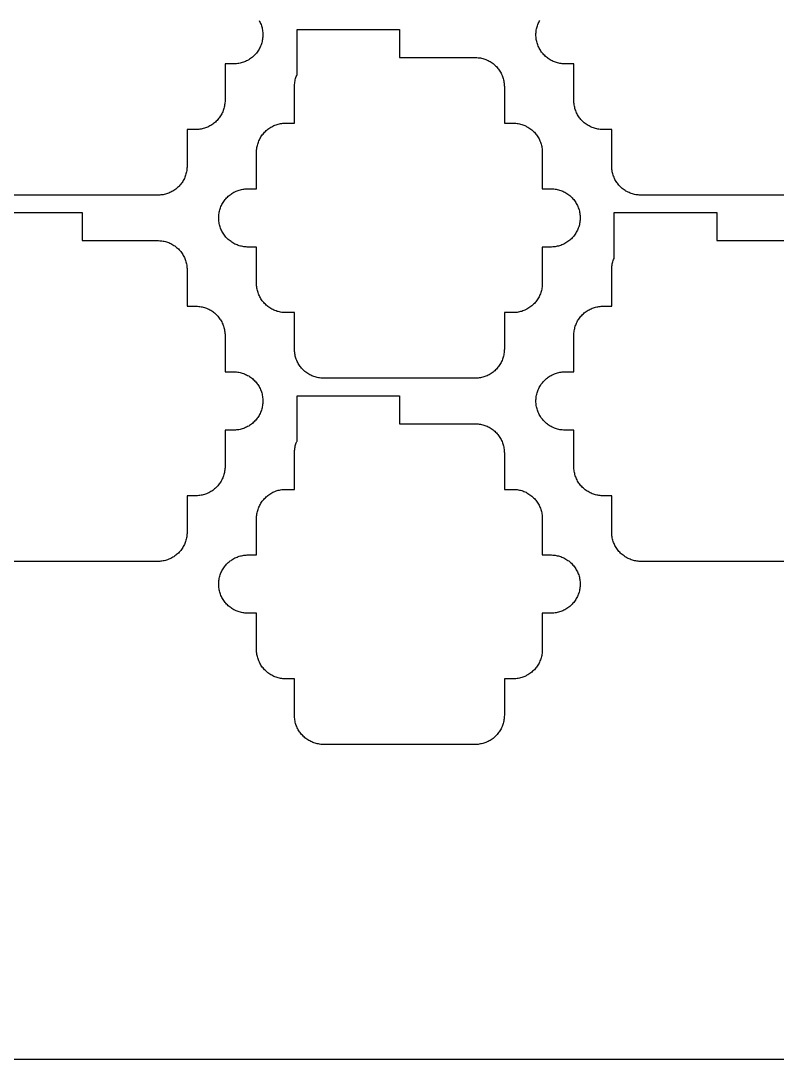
# Model space of a CAD drawing. Extents: x -49 to 54, y -38 to 38.
# Drawn here: x -36.42 to -23.45, y -38 to -20.18 of the extents above; entities that cross this region are included whole.
import ezdxf

# ---------------------------------------------------------------- set-up
doc = ezdxf.new("R2010")
doc.units = 0
doc.layers.add('CONDUCTIVE_LAYER_BACK_LAYER', color=2, linetype='CONTINUOUS')
doc.layers.add('OUTLINE', color=7, linetype='CONTINUOUS')

msp = doc.modelspace()

# ---------------------------------------------------------------- linework, layer by layer
at = {"layer": 'CONDUCTIVE_LAYER_BACK_LAYER'}
for points in [[(-32.337, -20.175), (-32.328, -20.192), (-32.319, -20.21), (-32.311, -20.228), (-32.304, -20.247), (-32.297, -20.266), (-32.291, -20.285), (-32.286, -20.304), (-32.282, -20.323), (-32.278, -20.343), (-32.276, -20.363), (-32.274, -20.382), (-32.272, -20.402), (-32.272, -20.422), (-32.272, -20.442), (-32.274, -20.462), (-32.276, -20.482), (-32.278, -20.501), (-32.282, -20.521), (-32.286, -20.54), (-32.291, -20.559), (-32.297, -20.578), (-32.304, -20.597), (-32.311, -20.616), (-32.319, -20.634), (-32.328, -20.652), (-32.337, -20.669), (-32.348, -20.686), (-32.358, -20.703), (-32.37, -20.719), (-32.382, -20.735), (-32.395, -20.75), (-32.408, -20.765), (-32.422, -20.779), (-32.437, -20.793), (-32.452, -20.806), (-32.467, -20.818), (-32.483, -20.83), (-32.499, -20.841), (-32.516, -20.852), (-32.534, -20.862), (-32.551, -20.871), (-32.569, -20.879), (-32.588, -20.887), (-32.606, -20.894), (-32.625, -20.9), (-32.644, -20.905), (-32.664, -20.91), (-32.683, -20.914), (-32.703, -20.917), (-32.722, -20.92), (-32.742, -20.921), (-32.762, -20.922), (-32.922, -20.922), (-32.922, -21.548), (-32.922, -21.568), (-32.924, -21.588), (-32.926, -21.607), (-32.928, -21.627), (-32.932, -21.647), (-32.936, -21.666), (-32.941, -21.685), (-32.947, -21.704), (-32.954, -21.723), (-32.961, -21.742), (-32.969, -21.76), (-32.978, -21.778), (-32.987, -21.795), (-32.998, -21.812), (-33.008, -21.829), (-33.02, -21.845), (-33.032, -21.861), (-33.045, -21.876), (-33.058, -21.891), (-33.072, -21.905), (-33.087, -21.919), (-33.102, -21.932), (-33.117, -21.944), (-33.133, -21.956), (-33.149, -21.967), (-33.166, -21.978), (-33.184, -21.987), (-33.201, -21.997), (-33.219, -22.005), (-33.238, -22.013), (-33.256, -22.02), (-33.275, -22.026), (-33.294, -22.031), (-33.314, -22.036), (-33.333, -22.04), (-33.353, -22.043), (-33.372, -22.045), (-33.392, -22.047), (-33.412, -22.048), (-33.572, -22.048), (-33.572, -22.674), (-33.572, -22.694), (-33.574, -22.713), (-33.576, -22.733), (-33.578, -22.753), (-33.582, -22.773), (-33.586, -22.792), (-33.591, -22.811), (-33.597, -22.83), (-33.604, -22.849), (-33.611, -22.867), (-33.619, -22.886), (-33.628, -22.903), (-33.637, -22.921), (-33.648, -22.938), (-33.658, -22.955), (-33.67, -22.971), (-33.682, -22.987), (-33.695, -23.002), (-33.708, -23.017), (-33.722, -23.031), (-33.737, -23.044), (-33.752, -23.057), (-33.767, -23.07), (-33.783, -23.082), (-33.799, -23.093), (-33.816, -23.103), (-33.834, -23.113), (-33.851, -23.122), (-33.869, -23.131), (-33.888, -23.138), (-33.906, -23.145), (-33.925, -23.152), (-33.944, -23.157), (-33.964, -23.162), (-33.983, -23.166), (-34.003, -23.169), (-34.022, -23.171), (-34.042, -23.173), (-34.062, -23.174), (-36.682, -23.174)], [(-23.178, -23.174), (-25.798, -23.174), (-25.818, -23.173), (-25.838, -23.171), (-25.858, -23.169), (-25.877, -23.166), (-25.897, -23.162), (-25.916, -23.157), (-25.935, -23.152), (-25.954, -23.145), (-25.973, -23.138), (-25.991, -23.131), (-26.009, -23.122), (-26.027, -23.113), (-26.044, -23.103), (-26.061, -23.093), (-26.077, -23.082), (-26.093, -23.07), (-26.109, -23.057), (-26.124, -23.044), (-26.138, -23.031), (-26.152, -23.017), (-26.166, -23.002), (-26.178, -22.987), (-26.191, -22.971), (-26.202, -22.955), (-26.213, -22.938), (-26.223, -22.921), (-26.233, -22.903), (-26.241, -22.886), (-26.249, -22.867), (-26.257, -22.849), (-26.263, -22.83), (-26.269, -22.811), (-26.274, -22.792), (-26.279, -22.773), (-26.282, -22.753), (-26.285, -22.733), (-26.287, -22.713), (-26.288, -22.694), (-26.288, -22.674), (-26.288, -22.048), (-26.448, -22.048), (-26.468, -22.047), (-26.488, -22.045), (-26.508, -22.043), (-26.527, -22.04), (-26.547, -22.036), (-26.566, -22.031), (-26.585, -22.026), (-26.604, -22.02), (-26.623, -22.013), (-26.641, -22.005), (-26.659, -21.997), (-26.677, -21.987), (-26.694, -21.978), (-26.711, -21.967), (-26.727, -21.956), (-26.743, -21.944), (-26.759, -21.932), (-26.774, -21.919), (-26.788, -21.905), (-26.802, -21.891), (-26.816, -21.876), (-26.828, -21.861), (-26.841, -21.845), (-26.852, -21.829), (-26.863, -21.812), (-26.873, -21.795), (-26.883, -21.778), (-26.891, -21.76), (-26.899, -21.742), (-26.907, -21.723), (-26.913, -21.704), (-26.919, -21.685), (-26.924, -21.666), (-26.929, -21.647), (-26.932, -21.627), (-26.935, -21.607), (-26.937, -21.588), (-26.938, -21.568), (-26.938, -21.548), (-26.938, -20.922), (-27.098, -20.922), (-27.118, -20.921), (-27.138, -20.92), (-27.158, -20.917), (-27.177, -20.914), (-27.197, -20.91), (-27.216, -20.905), (-27.235, -20.9), (-27.254, -20.894), (-27.273, -20.887), (-27.291, -20.879), (-27.309, -20.871), (-27.327, -20.862), (-27.344, -20.852), (-27.361, -20.841), (-27.377, -20.83), (-27.393, -20.818), (-27.409, -20.806), (-27.424, -20.793), (-27.438, -20.779), (-27.452, -20.765), (-27.466, -20.75), (-27.478, -20.735), (-27.491, -20.719), (-27.502, -20.703), (-27.513, -20.686), (-27.523, -20.669), (-27.533, -20.652), (-27.541, -20.634), (-27.549, -20.616), (-27.557, -20.597), (-27.563, -20.578), (-27.569, -20.559), (-27.574, -20.54), (-27.579, -20.521), (-27.582, -20.501), (-27.585, -20.482), (-27.587, -20.462), (-27.588, -20.442), (-27.588, -20.422), (-27.588, -20.402), (-27.587, -20.382), (-27.585, -20.363), (-27.582, -20.343), (-27.579, -20.323), (-27.574, -20.304), (-27.569, -20.285), (-27.563, -20.266), (-27.557, -20.247), (-27.549, -20.228), (-27.541, -20.21), (-27.533, -20.192), (-27.523, -20.175)], [(-37.129, -23.474), (-35.372, -23.474), (-35.372, -23.954), (-34.062, -23.954), (-34.042, -23.955), (-34.022, -23.957), (-34.003, -23.959), (-33.983, -23.962), (-33.964, -23.966), (-33.944, -23.971), (-33.925, -23.976), (-33.906, -23.982), (-33.888, -23.989), (-33.869, -23.997), (-33.851, -24.006), (-33.834, -24.015), (-33.816, -24.024), (-33.799, -24.035), (-33.783, -24.046), (-33.767, -24.058), (-33.752, -24.07), (-33.737, -24.083), (-33.722, -24.097), (-33.708, -24.111), (-33.695, -24.126), (-33.682, -24.141), (-33.67, -24.157), (-33.658, -24.173), (-33.648, -24.19), (-33.637, -24.207), (-33.628, -24.224), (-33.619, -24.242), (-33.611, -24.26), (-33.604, -24.279), (-33.597, -24.298), (-33.591, -24.317), (-33.586, -24.336), (-33.582, -24.355), (-33.578, -24.375), (-33.576, -24.395), (-33.574, -24.414), (-33.572, -24.434), (-33.572, -24.454), (-33.572, -25.08), (-33.412, -25.08), (-33.392, -25.081), (-33.372, -25.082), (-33.353, -25.085), (-33.333, -25.088), (-33.314, -25.092), (-33.294, -25.097), (-33.275, -25.102), (-33.256, -25.108), (-33.238, -25.115), (-33.219, -25.123), (-33.201, -25.131), (-33.184, -25.14), (-33.166, -25.15), (-33.149, -25.161), (-33.133, -25.172), (-33.117, -25.184), (-33.102, -25.196), (-33.087, -25.209), (-33.072, -25.223), (-33.058, -25.237), (-33.045, -25.252), (-33.032, -25.267), (-33.02, -25.283), (-33.008, -25.299), (-32.998, -25.316), (-32.987, -25.333), (-32.978, -25.35), (-32.969, -25.368), (-32.961, -25.386), (-32.954, -25.405), (-32.947, -25.424), (-32.941, -25.443), (-32.936, -25.462), (-32.932, -25.481), (-32.928, -25.501), (-32.926, -25.52), (-32.924, -25.54), (-32.922, -25.56), (-32.922, -25.58), (-32.922, -26.206), (-32.762, -26.206), (-32.742, -26.207), (-32.722, -26.208), (-32.703, -26.211), (-32.683, -26.214), (-32.664, -26.218), (-32.644, -26.222), (-32.625, -26.228), (-32.606, -26.234), (-32.588, -26.241), (-32.569, -26.249), (-32.551, -26.257), (-32.534, -26.266), (-32.516, -26.276), (-32.499, -26.287), (-32.483, -26.298), (-32.467, -26.31), (-32.452, -26.322), (-32.437, -26.335), (-32.422, -26.349), (-32.408, -26.363), (-32.395, -26.378), (-32.382, -26.393), (-32.37, -26.409), (-32.358, -26.425), (-32.348, -26.442), (-32.337, -26.459), (-32.328, -26.476), (-32.319, -26.494), (-32.311, -26.512), (-32.304, -26.531), (-32.297, -26.549), (-32.291, -26.568), (-32.286, -26.588), (-32.282, -26.607), (-32.278, -26.627), (-32.276, -26.646), (-32.274, -26.666), (-32.272, -26.686), (-32.272, -26.706), (-32.272, -26.726), (-32.274, -26.746), (-32.276, -26.765), (-32.278, -26.785), (-32.282, -26.805), (-32.286, -26.824), (-32.291, -26.843), (-32.297, -26.862), (-32.304, -26.881), (-32.311, -26.899), (-32.319, -26.918), (-32.328, -26.935), (-32.337, -26.953), (-32.348, -26.97), (-32.358, -26.987), (-32.37, -27.003), (-32.382, -27.019), (-32.395, -27.034), (-32.408, -27.049), (-32.422, -27.063), (-32.437, -27.076), (-32.452, -27.09), (-32.467, -27.102), (-32.483, -27.114), (-32.499, -27.125), (-32.516, -27.135), (-32.534, -27.145), (-32.551, -27.154), (-32.569, -27.163), (-32.588, -27.171), (-32.606, -27.178), (-32.625, -27.184), (-32.644, -27.189), (-32.664, -27.194), (-32.683, -27.198), (-32.703, -27.201), (-32.722, -27.203), (-32.742, -27.205), (-32.762, -27.206), (-32.922, -27.206), (-32.922, -27.832), (-32.922, -27.852), (-32.924, -27.871), (-32.926, -27.891), (-32.928, -27.911), (-32.932, -27.93), (-32.936, -27.95), (-32.941, -27.969), (-32.947, -27.988), (-32.954, -28.007), (-32.961, -28.025), (-32.969, -28.043), (-32.978, -28.061), (-32.987, -28.079), (-32.998, -28.096), (-33.008, -28.113), (-33.02, -28.129), (-33.032, -28.144), (-33.045, -28.16), (-33.058, -28.174), (-33.072, -28.189), (-33.087, -28.202), (-33.102, -28.215), (-33.117, -28.228), (-33.133, -28.24), (-33.149, -28.251), (-33.166, -28.261), (-33.184, -28.271), (-33.201, -28.28), (-33.219, -28.289), (-33.238, -28.296), (-33.256, -28.303), (-33.275, -28.31), (-33.294, -28.315), (-33.314, -28.32), (-33.333, -28.324), (-33.353, -28.327), (-33.372, -28.329), (-33.392, -28.331), (-33.412, -28.332), (-33.572, -28.332), (-33.572, -28.957), (-33.572, -28.977), (-33.574, -28.997), (-33.576, -29.017), (-33.578, -29.037), (-33.582, -29.056), (-33.586, -29.076), (-33.591, -29.095), (-33.597, -29.114), (-33.604, -29.133), (-33.611, -29.151), (-33.619, -29.169), (-33.628, -29.187), (-33.637, -29.205), (-33.648, -29.222), (-33.658, -29.238), (-33.67, -29.255), (-33.682, -29.27), (-33.695, -29.286), (-33.708, -29.3), (-33.722, -29.315), (-33.737, -29.328), (-33.752, -29.341), (-33.767, -29.354), (-33.783, -29.365), (-33.799, -29.377), (-33.816, -29.387), (-33.834, -29.397), (-33.851, -29.406), (-33.869, -29.415), (-33.888, -29.422), (-33.906, -29.429), (-33.925, -29.435), (-33.944, -29.441), (-33.964, -29.446), (-33.983, -29.449), (-34.003, -29.453), (-34.022, -29.455), (-34.042, -29.457), (-34.062, -29.457), (-36.682, -29.457)], [(-23.178, -29.457), (-25.798, -29.457), (-25.818, -29.457), (-25.838, -29.455), (-25.858, -29.453), (-25.877, -29.449), (-25.897, -29.446), (-25.916, -29.441), (-25.935, -29.435), (-25.954, -29.429), (-25.973, -29.422), (-25.991, -29.415), (-26.009, -29.406), (-26.027, -29.397), (-26.044, -29.387), (-26.061, -29.377), (-26.077, -29.365), (-26.093, -29.354), (-26.109, -29.341), (-26.124, -29.328), (-26.138, -29.315), (-26.152, -29.3), (-26.166, -29.286), (-26.178, -29.27), (-26.191, -29.255), (-26.202, -29.238), (-26.213, -29.222), (-26.223, -29.205), (-26.233, -29.187), (-26.241, -29.169), (-26.249, -29.151), (-26.257, -29.133), (-26.263, -29.114), (-26.269, -29.095), (-26.274, -29.076), (-26.279, -29.056), (-26.282, -29.037), (-26.285, -29.017), (-26.287, -28.997), (-26.288, -28.977), (-26.288, -28.957), (-26.288, -28.332), (-26.448, -28.332), (-26.468, -28.331), (-26.488, -28.329), (-26.508, -28.327), (-26.527, -28.324), (-26.547, -28.32), (-26.566, -28.315), (-26.585, -28.31), (-26.604, -28.303), (-26.623, -28.296), (-26.641, -28.289), (-26.659, -28.28), (-26.677, -28.271), (-26.694, -28.261), (-26.711, -28.251), (-26.727, -28.24), (-26.743, -28.228), (-26.759, -28.215), (-26.774, -28.202), (-26.788, -28.189), (-26.802, -28.174), (-26.816, -28.16), (-26.828, -28.144), (-26.841, -28.129), (-26.852, -28.113), (-26.863, -28.096), (-26.873, -28.079), (-26.883, -28.061), (-26.891, -28.043), (-26.899, -28.025), (-26.907, -28.007), (-26.913, -27.988), (-26.919, -27.969), (-26.924, -27.95), (-26.929, -27.93), (-26.932, -27.911), (-26.935, -27.891), (-26.937, -27.871), (-26.938, -27.852), (-26.938, -27.832), (-26.938, -27.206), (-27.098, -27.206), (-27.118, -27.205), (-27.138, -27.203), (-27.158, -27.201), (-27.177, -27.198), (-27.197, -27.194), (-27.216, -27.189), (-27.235, -27.184), (-27.254, -27.178), (-27.273, -27.171), (-27.291, -27.163), (-27.309, -27.154), (-27.327, -27.145), (-27.344, -27.135), (-27.361, -27.125), (-27.377, -27.114), (-27.393, -27.102), (-27.409, -27.09), (-27.424, -27.076), (-27.438, -27.063), (-27.452, -27.049), (-27.466, -27.034), (-27.478, -27.019), (-27.491, -27.003), (-27.502, -26.987), (-27.513, -26.97), (-27.523, -26.953), (-27.533, -26.935), (-27.541, -26.918), (-27.549, -26.899), (-27.557, -26.881), (-27.563, -26.862), (-27.569, -26.843), (-27.574, -26.824), (-27.579, -26.805), (-27.582, -26.785), (-27.585, -26.765), (-27.587, -26.746), (-27.588, -26.726), (-27.588, -26.706), (-27.588, -26.686), (-27.587, -26.666), (-27.585, -26.646), (-27.582, -26.627), (-27.579, -26.607), (-27.574, -26.588), (-27.569, -26.568), (-27.563, -26.549), (-27.557, -26.531), (-27.549, -26.512), (-27.541, -26.494), (-27.533, -26.476), (-27.523, -26.459), (-27.513, -26.442), (-27.502, -26.425), (-27.491, -26.409), (-27.478, -26.393), (-27.466, -26.378), (-27.452, -26.363), (-27.438, -26.349), (-27.424, -26.335), (-27.409, -26.322), (-27.393, -26.31), (-27.377, -26.298), (-27.361, -26.287), (-27.344, -26.276), (-27.327, -26.266), (-27.309, -26.257), (-27.291, -26.249), (-27.273, -26.241), (-27.254, -26.234), (-27.235, -26.228), (-27.216, -26.222), (-27.197, -26.218), (-27.177, -26.214), (-27.158, -26.211), (-27.138, -26.208), (-27.118, -26.207), (-27.098, -26.206), (-26.938, -26.206), (-26.938, -25.58), (-26.938, -25.56), (-26.937, -25.54), (-26.935, -25.52), (-26.932, -25.501), (-26.929, -25.481), (-26.924, -25.462), (-26.919, -25.443), (-26.913, -25.424), (-26.907, -25.405), (-26.899, -25.386), (-26.891, -25.368), (-26.883, -25.35), (-26.873, -25.333), (-26.863, -25.316), (-26.852, -25.299), (-26.841, -25.283), (-26.828, -25.267), (-26.816, -25.252), (-26.802, -25.237), (-26.788, -25.223), (-26.774, -25.209), (-26.759, -25.196), (-26.743, -25.184), (-26.727, -25.172), (-26.711, -25.161), (-26.694, -25.15), (-26.677, -25.14), (-26.659, -25.131), (-26.641, -25.123), (-26.623, -25.115), (-26.604, -25.108), (-26.585, -25.102), (-26.566, -25.097), (-26.547, -25.092), (-26.527, -25.088), (-26.508, -25.085), (-26.488, -25.082), (-26.468, -25.081), (-26.448, -25.08), (-26.288, -25.08), (-26.288, -24.454), (-26.288, -24.434), (-26.287, -24.414), (-26.285, -24.395), (-26.282, -24.375), (-26.279, -24.355), (-26.274, -24.336), (-26.269, -24.317), (-26.263, -24.298), (-26.257, -24.279), (-26.249, -24.26), (-26.245, -24.251), (-26.245, -23.474), (-24.488, -23.474), (-24.488, -23.954), (-23.178, -23.954)]]:
    msp.add_lwpolyline(points, dxfattribs=at)
for points in [[(-28.13, -25.816), (-28.131, -25.835), (-28.132, -25.855), (-28.134, -25.875), (-28.137, -25.895), (-28.14, -25.914), (-28.144, -25.934), (-28.149, -25.953), (-28.155, -25.972), (-28.162, -25.991), (-28.169, -26.009), (-28.177, -26.027), (-28.186, -26.045), (-28.196, -26.063), (-28.206, -26.08), (-28.217, -26.096), (-28.228, -26.113), (-28.24, -26.128), (-28.253, -26.144), (-28.266, -26.158), (-28.28, -26.173), (-28.295, -26.186), (-28.31, -26.199), (-28.325, -26.212), (-28.341, -26.224), (-28.358, -26.235), (-28.375, -26.245), (-28.392, -26.255), (-28.409, -26.264), (-28.427, -26.273), (-28.446, -26.28), (-28.464, -26.287), (-28.483, -26.294), (-28.502, -26.299), (-28.522, -26.304), (-28.541, -26.308), (-28.561, -26.311), (-28.581, -26.313), (-28.6, -26.315), (-28.62, -26.316), (-31.24, -26.316), (-31.26, -26.315), (-31.28, -26.313), (-31.3, -26.311), (-31.319, -26.308), (-31.339, -26.304), (-31.358, -26.299), (-31.377, -26.294), (-31.396, -26.287), (-31.415, -26.28), (-31.433, -26.273), (-31.451, -26.264), (-31.469, -26.255), (-31.486, -26.245), (-31.503, -26.235), (-31.519, -26.224), (-31.535, -26.212), (-31.551, -26.199), (-31.566, -26.186), (-31.58, -26.173), (-31.594, -26.158), (-31.608, -26.144), (-31.62, -26.128), (-31.632, -26.113), (-31.644, -26.096), (-31.655, -26.08), (-31.665, -26.063), (-31.674, -26.045), (-31.683, -26.027), (-31.691, -26.009), (-31.699, -25.991), (-31.705, -25.972), (-31.711, -25.953), (-31.716, -25.934), (-31.72, -25.914), (-31.724, -25.895), (-31.727, -25.875), (-31.729, -25.855), (-31.73, -25.835), (-31.73, -25.816), (-31.73, -25.19), (-31.89, -25.19), (-31.91, -25.189), (-31.93, -25.187), (-31.95, -25.185), (-31.969, -25.182), (-31.989, -25.178), (-32.008, -25.173), (-32.027, -25.168), (-32.046, -25.161), (-32.065, -25.155), (-32.083, -25.147), (-32.101, -25.138), (-32.119, -25.129), (-32.136, -25.119), (-32.153, -25.109), (-32.169, -25.098), (-32.185, -25.086), (-32.201, -25.074), (-32.216, -25.06), (-32.23, -25.047), (-32.244, -25.033), (-32.258, -25.018), (-32.27, -25.003), (-32.282, -24.987), (-32.294, -24.971), (-32.305, -24.954), (-32.315, -24.937), (-32.324, -24.919), (-32.333, -24.902), (-32.341, -24.883), (-32.349, -24.865), (-32.355, -24.846), (-32.361, -24.827), (-32.366, -24.808), (-32.37, -24.789), (-32.374, -24.769), (-32.377, -24.749), (-32.379, -24.729), (-32.38, -24.71), (-32.38, -24.69), (-32.38, -24.064), (-32.54, -24.064), (-32.56, -24.063), (-32.58, -24.061), (-32.6, -24.059), (-32.619, -24.056), (-32.639, -24.052), (-32.658, -24.047), (-32.677, -24.042), (-32.696, -24.036), (-32.715, -24.029), (-32.733, -24.021), (-32.751, -24.013), (-32.769, -24.003), (-32.786, -23.994), (-32.803, -23.983), (-32.819, -23.972), (-32.835, -23.96), (-32.851, -23.948), (-32.866, -23.935), (-32.88, -23.921), (-32.894, -23.907), (-32.908, -23.892), (-32.92, -23.877), (-32.932, -23.861), (-32.944, -23.845), (-32.955, -23.828), (-32.965, -23.811), (-32.974, -23.794), (-32.983, -23.776), (-32.991, -23.758), (-32.999, -23.739), (-33.005, -23.72), (-33.011, -23.701), (-33.016, -23.682), (-33.02, -23.663), (-33.024, -23.643), (-33.027, -23.623), (-33.029, -23.604), (-33.03, -23.584), (-33.03, -23.564), (-33.03, -23.544), (-33.029, -23.524), (-33.027, -23.504), (-33.024, -23.485), (-33.02, -23.465), (-33.016, -23.446), (-33.011, -23.427), (-33.005, -23.408), (-32.999, -23.389), (-32.991, -23.37), (-32.983, -23.352), (-32.974, -23.334), (-32.965, -23.317), (-32.955, -23.3), (-32.944, -23.283), (-32.932, -23.267), (-32.92, -23.251), (-32.908, -23.236), (-32.894, -23.221), (-32.88, -23.207), (-32.866, -23.193), (-32.851, -23.18), (-32.835, -23.168), (-32.819, -23.156), (-32.803, -23.145), (-32.786, -23.134), (-32.769, -23.124), (-32.751, -23.115), (-32.733, -23.107), (-32.715, -23.099), (-32.696, -23.092), (-32.677, -23.086), (-32.658, -23.081), (-32.639, -23.076), (-32.619, -23.072), (-32.6, -23.069), (-32.58, -23.066), (-32.56, -23.065), (-32.54, -23.064), (-32.38, -23.064), (-32.38, -22.438), (-32.38, -22.418), (-32.379, -22.398), (-32.377, -22.379), (-32.374, -22.359), (-32.37, -22.339), (-32.366, -22.32), (-32.361, -22.301), (-32.355, -22.282), (-32.349, -22.263), (-32.341, -22.244), (-32.333, -22.226), (-32.324, -22.208), (-32.315, -22.191), (-32.305, -22.174), (-32.294, -22.157), (-32.282, -22.141), (-32.27, -22.125), (-32.258, -22.11), (-32.244, -22.095), (-32.23, -22.081), (-32.216, -22.067), (-32.201, -22.054), (-32.185, -22.042), (-32.169, -22.03), (-32.153, -22.019), (-32.136, -22.008), (-32.119, -21.999), (-32.101, -21.989), (-32.083, -21.981), (-32.065, -21.973), (-32.046, -21.966), (-32.027, -21.96), (-32.008, -21.955), (-31.989, -21.95), (-31.969, -21.946), (-31.95, -21.943), (-31.93, -21.941), (-31.91, -21.939), (-31.89, -21.938), (-31.73, -21.938), (-31.73, -21.312), (-31.73, -21.292), (-31.729, -21.273), (-31.727, -21.253), (-31.724, -21.233), (-31.72, -21.214), (-31.716, -21.194), (-31.711, -21.175), (-31.705, -21.156), (-31.699, -21.137), (-31.691, -21.119), (-31.687, -21.109), (-31.687, -20.332), (-29.93, -20.332), (-29.93, -20.812), (-28.62, -20.812), (-28.6, -20.813), (-28.581, -20.815), (-28.561, -20.817), (-28.541, -20.82), (-28.522, -20.824), (-28.502, -20.829), (-28.483, -20.834), (-28.464, -20.841), (-28.446, -20.848), (-28.427, -20.855), (-28.409, -20.864), (-28.392, -20.873), (-28.375, -20.883), (-28.358, -20.893), (-28.341, -20.904), (-28.325, -20.916), (-28.31, -20.929), (-28.295, -20.942), (-28.28, -20.955), (-28.266, -20.969), (-28.253, -20.984), (-28.24, -20.999), (-28.228, -21.015), (-28.217, -21.031), (-28.206, -21.048), (-28.196, -21.065), (-28.186, -21.083), (-28.177, -21.1), (-28.169, -21.119), (-28.162, -21.137), (-28.155, -21.156), (-28.149, -21.175), (-28.144, -21.194), (-28.14, -21.214), (-28.137, -21.233), (-28.134, -21.253), (-28.132, -21.273), (-28.131, -21.292), (-28.13, -21.312), (-28.13, -21.938), (-27.97, -21.938), (-27.95, -21.939), (-27.931, -21.941), (-27.911, -21.943), (-27.891, -21.946), (-27.872, -21.95), (-27.852, -21.955), (-27.833, -21.96), (-27.814, -21.966), (-27.796, -21.973), (-27.777, -21.981), (-27.759, -21.989), (-27.742, -21.999), (-27.725, -22.008), (-27.708, -22.019), (-27.691, -22.03), (-27.675, -22.042), (-27.66, -22.054), (-27.645, -22.067), (-27.63, -22.081), (-27.616, -22.095), (-27.603, -22.11), (-27.59, -22.125), (-27.578, -22.141), (-27.567, -22.157), (-27.556, -22.174), (-27.546, -22.191), (-27.536, -22.208), (-27.527, -22.226), (-27.519, -22.244), (-27.512, -22.263), (-27.505, -22.282), (-27.499, -22.301), (-27.494, -22.32), (-27.49, -22.339), (-27.487, -22.359), (-27.484, -22.379), (-27.482, -22.398), (-27.481, -22.418), (-27.48, -22.438), (-27.48, -23.064), (-27.32, -23.064), (-27.3, -23.065), (-27.281, -23.066), (-27.261, -23.069), (-27.241, -23.072), (-27.222, -23.076), (-27.202, -23.081), (-27.183, -23.086), (-27.164, -23.092), (-27.146, -23.099), (-27.127, -23.107), (-27.109, -23.115), (-27.092, -23.124), (-27.075, -23.134), (-27.058, -23.145), (-27.041, -23.156), (-27.025, -23.168), (-27.01, -23.18), (-26.995, -23.193), (-26.98, -23.207), (-26.966, -23.221), (-26.953, -23.236), (-26.94, -23.251), (-26.928, -23.267), (-26.917, -23.283), (-26.906, -23.3), (-26.896, -23.317), (-26.886, -23.334), (-26.877, -23.352), (-26.869, -23.37), (-26.862, -23.389), (-26.855, -23.408), (-26.849, -23.427), (-26.844, -23.446), (-26.84, -23.465), (-26.837, -23.485), (-26.834, -23.504), (-26.832, -23.524), (-26.831, -23.544), (-26.83, -23.564), (-26.831, -23.584), (-26.832, -23.604), (-26.834, -23.623), (-26.837, -23.643), (-26.84, -23.663), (-26.844, -23.682), (-26.849, -23.701), (-26.855, -23.72), (-26.862, -23.739), (-26.869, -23.758), (-26.877, -23.776), (-26.886, -23.794), (-26.896, -23.811), (-26.906, -23.828), (-26.917, -23.845), (-26.928, -23.861), (-26.94, -23.877), (-26.953, -23.892), (-26.966, -23.907), (-26.98, -23.921), (-26.995, -23.935), (-27.01, -23.948), (-27.025, -23.96), (-27.041, -23.972), (-27.058, -23.983), (-27.075, -23.994), (-27.092, -24.003), (-27.109, -24.013), (-27.127, -24.021), (-27.146, -24.029), (-27.164, -24.036), (-27.183, -24.042), (-27.202, -24.047), (-27.222, -24.052), (-27.241, -24.056), (-27.261, -24.059), (-27.281, -24.061), (-27.3, -24.063), (-27.32, -24.064), (-27.48, -24.064), (-27.48, -24.69), (-27.481, -24.71), (-27.482, -24.729), (-27.484, -24.749), (-27.487, -24.769), (-27.49, -24.789), (-27.494, -24.808), (-27.499, -24.827), (-27.505, -24.846), (-27.512, -24.865), (-27.519, -24.883), (-27.527, -24.902), (-27.536, -24.919), (-27.546, -24.937), (-27.556, -24.954), (-27.567, -24.971), (-27.578, -24.987), (-27.59, -25.003), (-27.603, -25.018), (-27.616, -25.033), (-27.63, -25.047), (-27.645, -25.06), (-27.66, -25.074), (-27.675, -25.086), (-27.691, -25.098), (-27.708, -25.109), (-27.725, -25.119), (-27.742, -25.129), (-27.759, -25.138), (-27.777, -25.147), (-27.796, -25.155), (-27.814, -25.161), (-27.833, -25.168), (-27.852, -25.173), (-27.872, -25.178), (-27.891, -25.182), (-27.911, -25.185), (-27.931, -25.187), (-27.95, -25.189), (-27.97, -25.19), (-28.13, -25.19)], [(-28.13, -32.099), (-28.131, -32.119), (-28.132, -32.139), (-28.134, -32.159), (-28.137, -32.179), (-28.14, -32.198), (-28.144, -32.217), (-28.149, -32.237), (-28.155, -32.256), (-28.162, -32.274), (-28.169, -32.293), (-28.177, -32.311), (-28.186, -32.329), (-28.196, -32.346), (-28.206, -32.364), (-28.217, -32.38), (-28.228, -32.396), (-28.24, -32.412), (-28.253, -32.427), (-28.266, -32.442), (-28.28, -32.456), (-28.295, -32.47), (-28.31, -32.483), (-28.325, -32.495), (-28.341, -32.507), (-28.358, -32.518), (-28.375, -32.529), (-28.392, -32.539), (-28.409, -32.548), (-28.427, -32.556), (-28.446, -32.564), (-28.464, -32.571), (-28.483, -32.577), (-28.502, -32.583), (-28.522, -32.587), (-28.541, -32.591), (-28.561, -32.594), (-28.581, -32.597), (-28.6, -32.598), (-28.62, -32.599), (-31.24, -32.599), (-31.26, -32.598), (-31.28, -32.597), (-31.3, -32.594), (-31.319, -32.591), (-31.339, -32.587), (-31.358, -32.583), (-31.377, -32.577), (-31.396, -32.571), (-31.415, -32.564), (-31.433, -32.556), (-31.451, -32.548), (-31.469, -32.539), (-31.486, -32.529), (-31.503, -32.518), (-31.519, -32.507), (-31.535, -32.495), (-31.551, -32.483), (-31.566, -32.47), (-31.58, -32.456), (-31.594, -32.442), (-31.608, -32.427), (-31.62, -32.412), (-31.632, -32.396), (-31.644, -32.38), (-31.655, -32.364), (-31.665, -32.346), (-31.674, -32.329), (-31.683, -32.311), (-31.691, -32.293), (-31.699, -32.274), (-31.705, -32.256), (-31.711, -32.237), (-31.716, -32.217), (-31.72, -32.198), (-31.724, -32.179), (-31.727, -32.159), (-31.729, -32.139), (-31.73, -32.119), (-31.73, -32.099), (-31.73, -31.473), (-31.89, -31.473), (-31.91, -31.473), (-31.93, -31.471), (-31.95, -31.469), (-31.969, -31.466), (-31.989, -31.462), (-32.008, -31.457), (-32.027, -31.451), (-32.046, -31.445), (-32.065, -31.438), (-32.083, -31.431), (-32.101, -31.422), (-32.119, -31.413), (-32.136, -31.403), (-32.153, -31.393), (-32.169, -31.381), (-32.185, -31.37), (-32.201, -31.357), (-32.216, -31.344), (-32.23, -31.331), (-32.244, -31.316), (-32.258, -31.302), (-32.27, -31.286), (-32.282, -31.271), (-32.294, -31.254), (-32.305, -31.238), (-32.315, -31.221), (-32.324, -31.203), (-32.333, -31.185), (-32.341, -31.167), (-32.349, -31.149), (-32.355, -31.13), (-32.361, -31.111), (-32.366, -31.092), (-32.37, -31.072), (-32.374, -31.053), (-32.377, -31.033), (-32.379, -31.013), (-32.38, -30.993), (-32.38, -30.973), (-32.38, -30.348), (-32.54, -30.348), (-32.56, -30.347), (-32.58, -30.345), (-32.6, -30.343), (-32.619, -30.34), (-32.639, -30.336), (-32.658, -30.331), (-32.677, -30.326), (-32.696, -30.319), (-32.715, -30.312), (-32.733, -30.305), (-32.751, -30.296), (-32.769, -30.287), (-32.786, -30.277), (-32.803, -30.267), (-32.819, -30.256), (-32.835, -30.244), (-32.851, -30.231), (-32.866, -30.218), (-32.88, -30.205), (-32.894, -30.191), (-32.908, -30.176), (-32.92, -30.161), (-32.932, -30.145), (-32.944, -30.129), (-32.955, -30.112), (-32.965, -30.095), (-32.974, -30.077), (-32.983, -30.059), (-32.991, -30.041), (-32.999, -30.023), (-33.005, -30.004), (-33.011, -29.985), (-33.016, -29.966), (-33.02, -29.946), (-33.024, -29.927), (-33.027, -29.907), (-33.029, -29.887), (-33.03, -29.868), (-33.03, -29.848), (-33.03, -29.828), (-33.029, -29.808), (-33.027, -29.788), (-33.024, -29.768), (-33.02, -29.749), (-33.016, -29.729), (-33.011, -29.71), (-33.005, -29.691), (-32.999, -29.672), (-32.991, -29.654), (-32.983, -29.636), (-32.974, -29.618), (-32.965, -29.601), (-32.955, -29.583), (-32.944, -29.567), (-32.932, -29.551), (-32.92, -29.535), (-32.908, -29.52), (-32.894, -29.505), (-32.88, -29.491), (-32.866, -29.477), (-32.851, -29.464), (-32.835, -29.451), (-32.819, -29.44), (-32.803, -29.429), (-32.786, -29.418), (-32.769, -29.408), (-32.751, -29.399), (-32.733, -29.391), (-32.715, -29.383), (-32.696, -29.376), (-32.677, -29.37), (-32.658, -29.364), (-32.639, -29.36), (-32.619, -29.356), (-32.6, -29.352), (-32.58, -29.35), (-32.56, -29.349), (-32.54, -29.348), (-32.38, -29.348), (-32.38, -28.722), (-32.38, -28.702), (-32.379, -28.682), (-32.377, -28.662), (-32.374, -28.643), (-32.37, -28.623), (-32.366, -28.604), (-32.361, -28.584), (-32.355, -28.565), (-32.349, -28.547), (-32.341, -28.528), (-32.333, -28.51), (-32.324, -28.492), (-32.315, -28.475), (-32.305, -28.458), (-32.294, -28.441), (-32.282, -28.425), (-32.27, -28.409), (-32.258, -28.394), (-32.244, -28.379), (-32.23, -28.365), (-32.216, -28.351), (-32.201, -28.338), (-32.185, -28.326), (-32.169, -28.314), (-32.153, -28.303), (-32.136, -28.292), (-32.119, -28.282), (-32.101, -28.273), (-32.083, -28.265), (-32.065, -28.257), (-32.046, -28.25), (-32.027, -28.244), (-32.008, -28.238), (-31.989, -28.234), (-31.969, -28.23), (-31.95, -28.227), (-31.93, -28.224), (-31.91, -28.223), (-31.89, -28.222), (-31.73, -28.222), (-31.73, -27.596), (-31.73, -27.576), (-31.729, -27.556), (-31.727, -27.536), (-31.724, -27.517), (-31.72, -27.497), (-31.716, -27.478), (-31.711, -27.459), (-31.705, -27.44), (-31.699, -27.421), (-31.691, -27.402), (-31.687, -27.393), (-31.687, -26.616), (-29.93, -26.616), (-29.93, -27.096), (-28.62, -27.096), (-28.6, -27.097), (-28.581, -27.098), (-28.561, -27.101), (-28.541, -27.104), (-28.522, -27.108), (-28.502, -27.113), (-28.483, -27.118), (-28.464, -27.124), (-28.446, -27.131), (-28.427, -27.139), (-28.409, -27.147), (-28.392, -27.157), (-28.375, -27.166), (-28.358, -27.177), (-28.341, -27.188), (-28.325, -27.2), (-28.31, -27.212), (-28.295, -27.225), (-28.28, -27.239), (-28.266, -27.253), (-28.253, -27.268), (-28.24, -27.283), (-28.228, -27.299), (-28.217, -27.315), (-28.206, -27.332), (-28.196, -27.349), (-28.186, -27.366), (-28.177, -27.384), (-28.169, -27.402), (-28.162, -27.421), (-28.155, -27.44), (-28.149, -27.459), (-28.144, -27.478), (-28.14, -27.497), (-28.137, -27.517), (-28.134, -27.536), (-28.132, -27.556), (-28.131, -27.576), (-28.13, -27.596), (-28.13, -28.222), (-27.97, -28.222), (-27.95, -28.223), (-27.931, -28.224), (-27.911, -28.227), (-27.891, -28.23), (-27.872, -28.234), (-27.852, -28.238), (-27.833, -28.244), (-27.814, -28.25), (-27.796, -28.257), (-27.777, -28.265), (-27.759, -28.273), (-27.742, -28.282), (-27.725, -28.292), (-27.708, -28.303), (-27.691, -28.314), (-27.675, -28.326), (-27.66, -28.338), (-27.645, -28.351), (-27.63, -28.365), (-27.616, -28.379), (-27.603, -28.394), (-27.59, -28.409), (-27.578, -28.425), (-27.567, -28.441), (-27.556, -28.458), (-27.546, -28.475), (-27.536, -28.492), (-27.527, -28.51), (-27.519, -28.528), (-27.512, -28.547), (-27.505, -28.565), (-27.499, -28.584), (-27.494, -28.604), (-27.49, -28.623), (-27.487, -28.643), (-27.484, -28.662), (-27.482, -28.682), (-27.481, -28.702), (-27.48, -28.722), (-27.48, -29.348), (-27.32, -29.348), (-27.3, -29.349), (-27.281, -29.35), (-27.261, -29.352), (-27.241, -29.356), (-27.222, -29.36), (-27.202, -29.364), (-27.183, -29.37), (-27.164, -29.376), (-27.146, -29.383), (-27.127, -29.391), (-27.109, -29.399), (-27.092, -29.408), (-27.075, -29.418), (-27.058, -29.429), (-27.041, -29.44), (-27.025, -29.451), (-27.01, -29.464), (-26.995, -29.477), (-26.98, -29.491), (-26.966, -29.505), (-26.953, -29.52), (-26.94, -29.535), (-26.928, -29.551), (-26.917, -29.567), (-26.906, -29.583), (-26.896, -29.601), (-26.886, -29.618), (-26.877, -29.636), (-26.869, -29.654), (-26.862, -29.672), (-26.855, -29.691), (-26.849, -29.71), (-26.844, -29.729), (-26.84, -29.749), (-26.837, -29.768), (-26.834, -29.788), (-26.832, -29.808), (-26.831, -29.828), (-26.83, -29.848), (-26.831, -29.868), (-26.832, -29.887), (-26.834, -29.907), (-26.837, -29.927), (-26.84, -29.946), (-26.844, -29.966), (-26.849, -29.985), (-26.855, -30.004), (-26.862, -30.023), (-26.869, -30.041), (-26.877, -30.059), (-26.886, -30.077), (-26.896, -30.095), (-26.906, -30.112), (-26.917, -30.129), (-26.928, -30.145), (-26.94, -30.161), (-26.953, -30.176), (-26.966, -30.191), (-26.98, -30.205), (-26.995, -30.218), (-27.01, -30.231), (-27.025, -30.244), (-27.041, -30.256), (-27.058, -30.267), (-27.075, -30.277), (-27.092, -30.287), (-27.109, -30.296), (-27.127, -30.305), (-27.146, -30.312), (-27.164, -30.319), (-27.183, -30.326), (-27.202, -30.331), (-27.222, -30.336), (-27.241, -30.34), (-27.261, -30.343), (-27.281, -30.345), (-27.3, -30.347), (-27.32, -30.348), (-27.48, -30.348), (-27.48, -30.973), (-27.481, -30.993), (-27.482, -31.013), (-27.484, -31.033), (-27.487, -31.053), (-27.49, -31.072), (-27.494, -31.092), (-27.499, -31.111), (-27.505, -31.13), (-27.512, -31.149), (-27.519, -31.167), (-27.527, -31.185), (-27.536, -31.203), (-27.546, -31.221), (-27.556, -31.238), (-27.567, -31.254), (-27.578, -31.271), (-27.59, -31.286), (-27.603, -31.302), (-27.616, -31.316), (-27.63, -31.331), (-27.645, -31.344), (-27.66, -31.357), (-27.675, -31.37), (-27.691, -31.381), (-27.708, -31.393), (-27.725, -31.403), (-27.742, -31.413), (-27.759, -31.422), (-27.777, -31.431), (-27.796, -31.438), (-27.814, -31.445), (-27.833, -31.451), (-27.852, -31.457), (-27.872, -31.462), (-27.891, -31.466), (-27.911, -31.469), (-27.931, -31.471), (-27.95, -31.473), (-27.97, -31.473), (-28.13, -31.473)]]:
    msp.add_lwpolyline(points, close=True, dxfattribs=at)
at = {"layer": 'OUTLINE'}
msp.add_lwpolyline([(-49.4, -36.45, -0.414214), (-47.85, -38), (52.85, -38, -0.414214), (54.4, -36.45), (54.4, -28), (51.4, -28), (51.4, 28), (54.4, 28), (54.4, 36.45, -0.414214), (52.85, 38), (-47.85, 38, -0.414214), (-49.4, 36.45)], format="xyb", close=True, dxfattribs=at)

doc.saveas('drawing.dxf')
